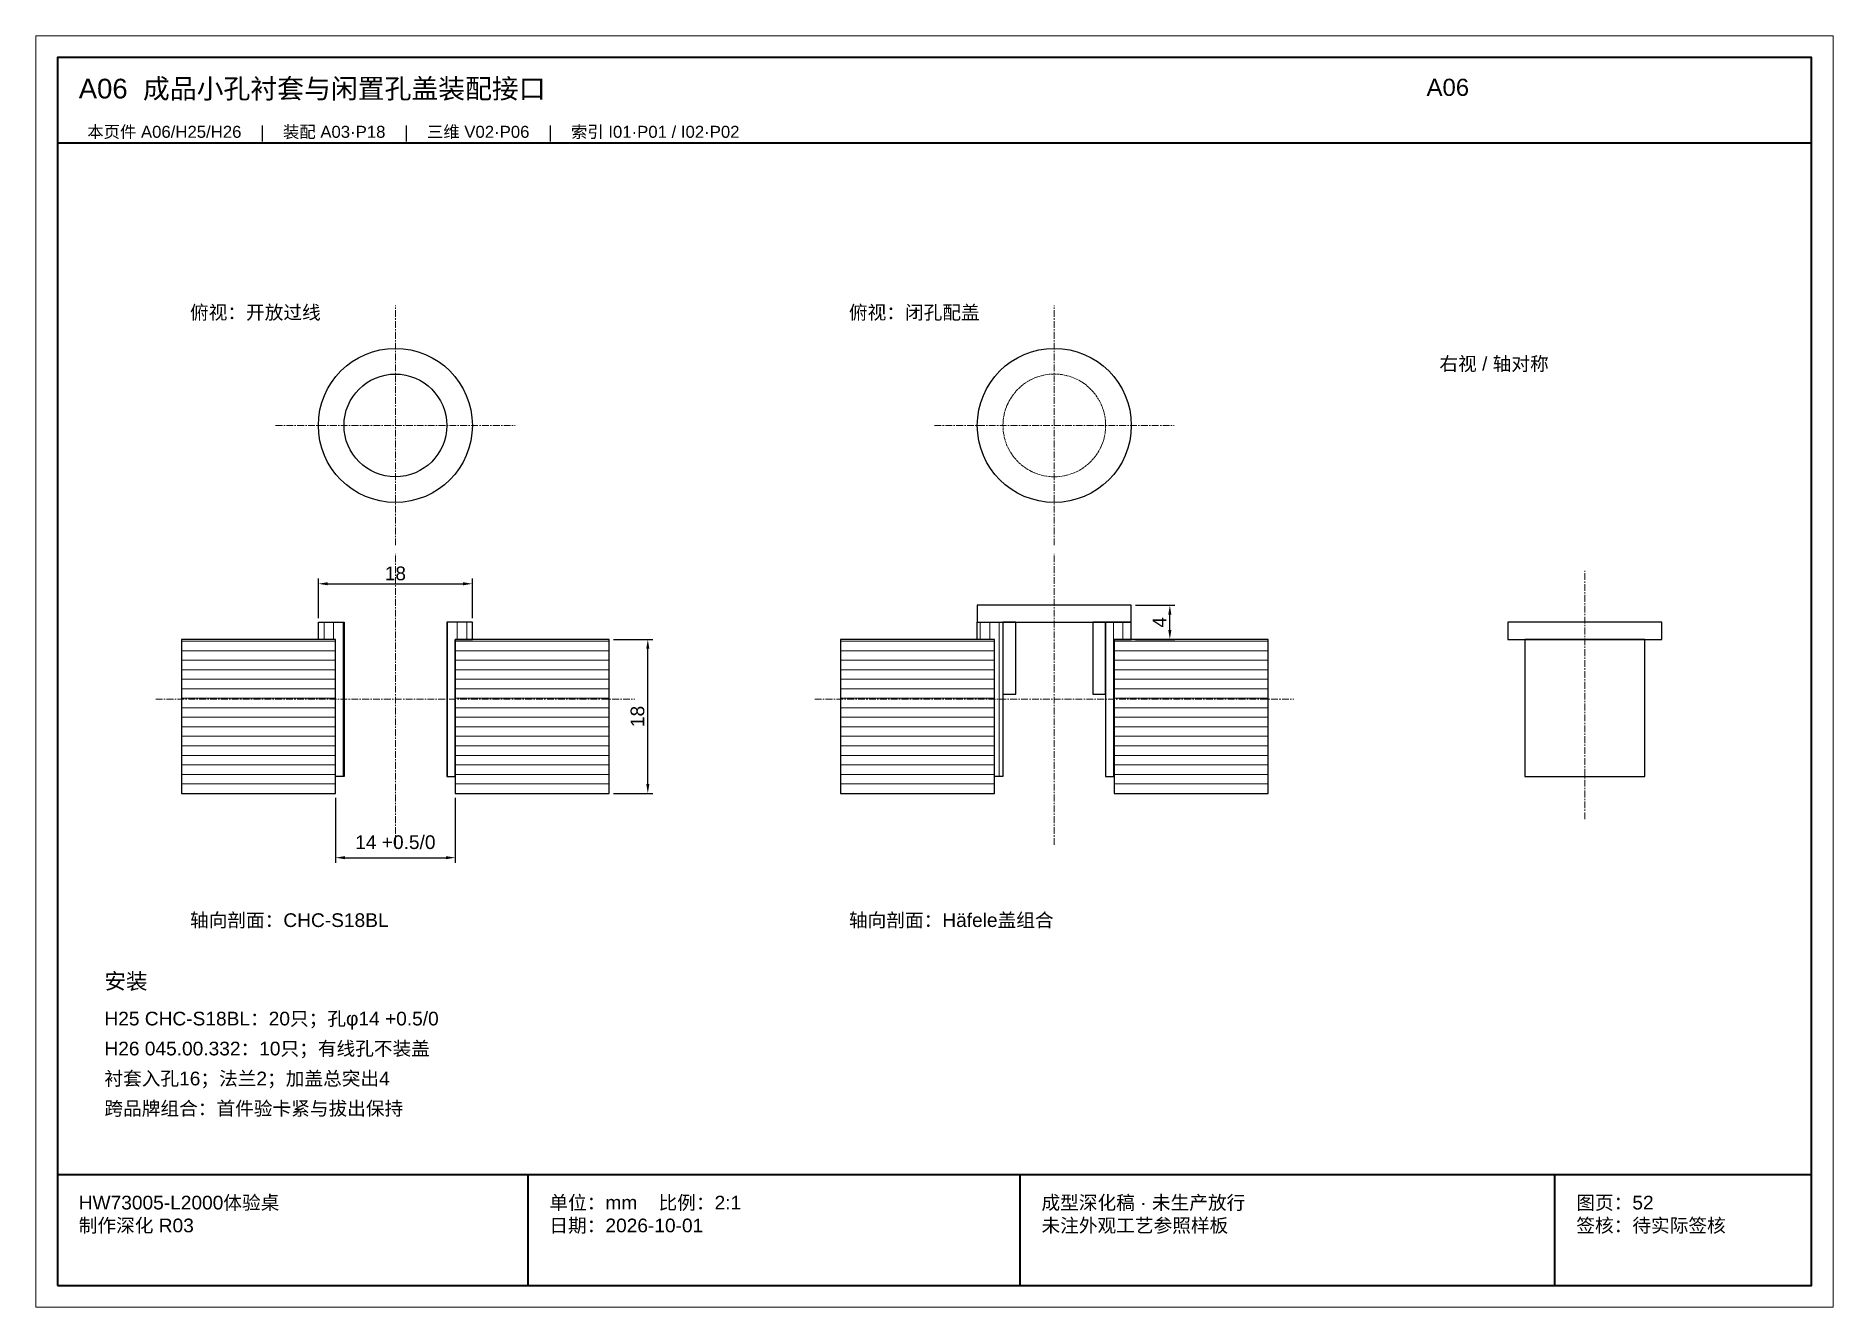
# Paper-space layout 'A06' of a CAD drawing. Header units: millimetres. Extents: x 0 to 420, y 0 to 297.
# The model-space entities are those that its viewports show. They can reach past a viewport. Long polylines and large blocks are cut down to what shows.
import ezdxf

# ---------------------------------------------------------------- set-up
doc = ezdxf.new("R2010")
doc.units = ezdxf.units.MM
doc.linetypes.add('CENTER', pattern=[5.08, 3.175, -0.635, 0.635, -0.635])
doc.linetypes.add('DASHED', pattern=[1.524, 1.27, -0.254])
for name, color, linetype, lineweight in [('CENTER', 8, 'CENTER', 13), ('DIM', 7, 'Continuous', 13), ('FRAME', 7, 'Continuous', 35), ('HATCH', 8, 'Continuous', 9), ('HIDDEN', 8, 'DASHED', 13), ('NOTE', 7, 'Continuous', 18), ('OUTLINE', 7, 'Continuous', 25)]:
    doc.layers.add(name, color=color, linetype=linetype, lineweight=lineweight)
doc.styles.add('CN', font='Arial Unicode.ttf')
doc.dimstyles.new('D0_5_A3', dxfattribs={"dimtxt": 1.6, "dimasz": 1.1, "dimexe": 0.6, "dimexo": 0.5, "dimgap": 0.4, "dimtad": 1, "dimdsep": 46, "dimtxsty": 'CN', "dimcen": 2.5, "dimclrd": 7, "dimclre": 7, "dimclrt": 7, "dimazin": 3, "dimtfac": 1, "dimtmove": 0, "dimatfit": 3})

msp = doc.modelspace()

# ---------------------------------------------------------------- hatches: boundary and pattern name
at = {"layer": 'HATCH'}
h = msp.add_hatch(dxfattribs=at)
h.set_pattern_fill('ANSI31', scale=0.35, angle=45)
h.paths.add_polyline_path([(456036, 62), (456035, 62), (456035, 78), (456033, 78), (456033, 80), (456036, 80)])
h = msp.add_hatch(dxfattribs=at)
h.set_pattern_fill('ANSI31', scale=0.35, angle=45)
h.paths.add_polyline_path([(456048, 62), (456049, 62), (456049, 78), (456051, 78), (456051, 80), (456048, 80)])
h = msp.add_hatch(dxfattribs=at)
h.set_pattern_fill('ANSI31', scale=0.35, angle=45)
h.paths.add_polyline_path([(456113, 62), (456112, 62), (456112, 78), (456110, 78), (456110, 80), (456113, 80)])
h = msp.add_hatch(dxfattribs=at)
h.set_pattern_fill('ANSI31', scale=0.35, angle=45)
h.paths.add_polyline_path([(456125, 62), (456126, 62), (456126, 78), (456128, 78), (456128, 80), (456125, 80)])
h = msp.add_hatch(dxfattribs=at)
h.set_pattern_fill('ANSI31', scale=0.35, angle=135)
h.paths.add_polyline_path([(456017, 60), (456035, 60), (456035, 78), (456017, 78)])
h = msp.add_hatch(dxfattribs=at)
h.set_pattern_fill('ANSI31', scale=0.35, angle=135)
h.paths.add_polyline_path([(456049, 60), (456067, 60), (456067, 78), (456049, 78)])
h = msp.add_hatch(dxfattribs=at)
h.set_pattern_fill('ANSI31', scale=0.35, angle=135)
h.paths.add_polyline_path([(456094, 60), (456112, 60), (456112, 78), (456094, 78)])
h = msp.add_hatch(dxfattribs=at)
h.set_pattern_fill('ANSI31', scale=0.35, angle=135)
h.paths.add_polyline_path([(456126, 60), (456144, 60), (456144, 78), (456126, 78)])

# ---------------------------------------------------------------- linework, layer by layer
at = {"layer": 'CENTER'}
for p, q in [((456042, 89), (456042, 117)), ((456119, 89), (456119, 117)), ((456028, 103), (456056, 103)), ((456105, 103), (456133, 103)), ((456042, 54), (456042, 88)), ((456119, 54), (456119, 88)), ((456181, 57), (456181, 86)), ((456014, 71), (456070, 71)), ((456091, 71), (456147, 71))]:
    msp.add_line(p, q, dxfattribs=at)
at = {"layer": 'FRAME'}
for p, q in [((456002.5, 136), (456207.5, 136)), ((456002.5, 15.5), (456207.5, 15.5)), ((456057.5, 2.5), (456057.5, 15.5)), ((456115, 2.5), (456115, 15.5)), ((456177.5, 2.5), (456177.5, 15.5))]:
    msp.add_line(p, q, dxfattribs=at)
msp.add_lwpolyline([(456002.5, 2.5), (456207.5, 2.5), (456207.5, 146), (456002.5, 146)], close=True, dxfattribs=at)
at = {"layer": 'HIDDEN'}
msp.add_circle((456119, 103), 6, dxfattribs=at)
at = {"layer": 'OUTLINE'}
for points in [[(456110, 80), (456128, 80), (456128, 82), (456110, 82)], [(456036, 62), (456035, 62), (456035, 78), (456033, 78), (456033, 80), (456036, 80)], [(456048, 62), (456049, 62), (456049, 78), (456051, 78), (456051, 80), (456048, 80)], [(456113, 62), (456112, 62), (456112, 78), (456110, 78), (456110, 80), (456113, 80)], [(456113, 71.6), (456114.5, 71.6), (456114.5, 80), (456113, 80)], [(456123.5, 71.6), (456125, 71.6), (456125, 80), (456123.5, 80)], [(456125, 62), (456126, 62), (456126, 78), (456128, 78), (456128, 80), (456125, 80)], [(456172, 78), (456190, 78), (456190, 80), (456172, 80)], [(456017, 60), (456035, 60), (456035, 78), (456017, 78)], [(456049, 60), (456067, 60), (456067, 78), (456049, 78)], [(456094, 60), (456112, 60), (456112, 78), (456094, 78)], [(456126, 60), (456144, 60), (456144, 78), (456126, 78)], [(456174, 62), (456188, 62), (456188, 78), (456174, 78)]]:
    msp.add_lwpolyline(points, close=True, dxfattribs=at)
for centre, radius in [((456042, 103), 9), ((456119, 103), 9), ((456042, 103), 6)]:
    msp.add_circle(centre, radius, dxfattribs=at)

# ---------------------------------------------------------------- texts
at = {"layer": 'NOTE', "attachment_point": 1, "style": 'CN'}
for s, insert, char_height, width in [('A06  成品小孔衬套与闲置孔盖装配接口', (456005, 143.5), 2.3, 155), ('A06', (456162.5, 143.5), 2, 45), ('本页件 A06/H25/H26    |    装配 A03·P18    |    三维 V02·P06    |    索引 I01·P01 / I02·P02', (456006, 138), 1.4, 198), ('俯视：开放过线', (456018, 117), 1.6, 59), ('俯视：闭孔配盖', (456095, 117), 1.6, 59), ('右视 / 轴对称', (456164, 111), 1.6, 42), ('轴向剖面：CHC-S18BL', (456018, 46), 1.6, 70), ('轴向剖面：Häfele盖组合', (456095, 46), 1.6, 70), ('安装', (456008, 39), 1.85, 192.5), ('H25 CHC-S18BL：20只；孔φ14 +0.5/0', (456008, 34.5), 1.6, 192.5), ('H26 045.00.332：10只；有线孔不装盖', (456008, 31), 1.6, 192.5), ('衬套入孔16；法兰2；加盖总突出4', (456008, 27.5), 1.6, 192.5), ('跨品牌组合：首件验卡紧与拔出保持', (456008, 24), 1.6, 192.5), ('HW73005-L2000体验桌\\P制作深化 R03', (456005, 13), 1.6, 50), ('单位：mm    比例：2:1\\P日期：2026-10-01', (456060, 13), 1.6, 52.5), ('成型深化稿 · 未生产放行\\P未注外观工艺参照样板', (456117.5, 13), 1.6, 57.5), ('图页：52\\P签核：待实际签核', (456180, 13), 1.6, 27.5)]:
    msp.add_mtext(s, dxfattribs=dict(at, insert=insert, char_height=char_height, width=width))

# ---------------------------------------------------------------- dimensions: what is measured, and where the dimension line sits
at = {"layer": 'DIM'}
msp.add_linear_dim(base=(456033, 84.5), p1=(456033, 80), p2=(456051, 80), dimstyle='D0_5_A3', dxfattribs=at).render()
for base, p1, p2 in [((456132.5, 78), (456128, 78), (456128, 82)), ((456071.5, 60), (456067, 60), (456067, 78))]:
    msp.add_linear_dim(base=base, p1=p1, p2=p2, angle=90, dimstyle='D0_5_A3', dxfattribs=at).render()
msp.add_linear_dim(base=(456035, 52.5), p1=(456035, 60), p2=(456049, 60), text='<> +0.5/0', dimstyle='D0_5_A3', dxfattribs=at).render()

psp = doc.layouts.new('A06')

# ---------------------------------------------------------------- viewports
at = {"layer": 'Defpoints'}
psp.add_viewport(center=(210, 148.5), size=(420, 297), view_center_point=(456105, 74.25), view_height=148.5, dxfattribs=at)

doc.saveas('drawing.dxf')
